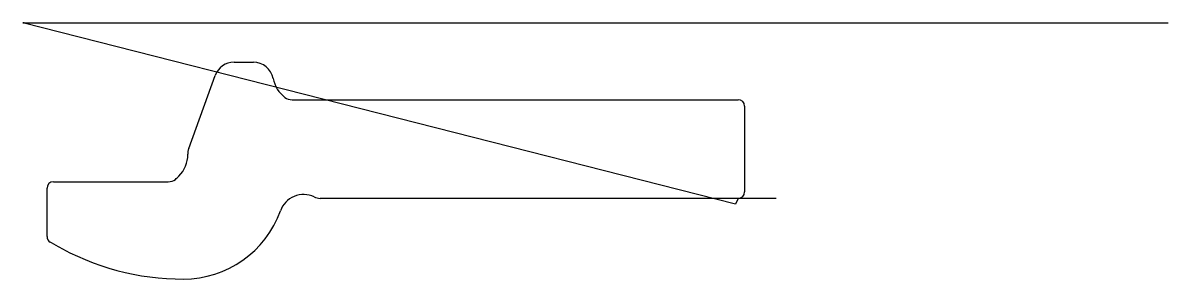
# Model space of a CAD drawing. Header units: metres. Extents: x 0 to 899, y 19 to 220.
import ezdxf

# ---------------------------------------------------------------- set-up
doc = ezdxf.new("R2010")
doc.units = ezdxf.units.M

msp = doc.modelspace()

# ---------------------------------------------------------------- linework, layer by layer
at = {"layer": 'TOOL_0'}
for p, q in [((559.483, 77.943), (-0.001, 220.421)), ((-0.001, 220.421), (0.999, 220.421)), ((0.999, 220.421), (-0.001, 220.421)), ((-0.001, 220.421), (0.999, 220.421)), ((0.999, 220.421), (897.999, 220.421)), ((897.999, 220.421), (898.999, 220.421)), ((165.768, 189.5), (180.958, 189.5)), ((130.142, 121.656), (150.96, 179.115)), ((211.249, 160), (561.499, 160)), ((566.499, 155), (566.499, 87.5)), ((18.999, 52.493), (18.999, 90.501)), ((23.999, 95.501), (114.107, 95.501)), ((561.5, 82.501), (233.327, 82.501)), ((561.499, 82.5), (559.483, 77.943)), ((591.302, 82.501), (561.5, 82.501)), ((25.228, 46.01), (21.499, 48.163))]:
    msp.add_line(p, q, dxfattribs=at)
for centre, radius, start, end in [((165.783, 173.728), 15.772, 90.054491, 160.027757), ((180.958, 173.75), 15.75, 10.806249, 90), ((220.249, 181.25), 24.25, 190.807176, 233.130102), ((211.249, 169.25), 9.25, 233.130102, 270), ((561.499, 155), 5, 0, 90), ((105.249, 117.105), 24.25, 315, 0), ((141.267, 117.763), 11.786, 160.713395, 183.200324), ((103.607, 116.913), 25.308, 309.597156, 317.937231), ((23.999, 90.501), 5, 90, 180), ((114.107, 104.751), 9.25, 270, 307.497972), ((220.25, 66.251), 19.25, 64.157747, 160.427061), ((233.327, 93.251), 10.75, 244.157186, 270), ((561.499, 87.5), 5, 270, 0), ((126.028, 99.751), 80.75, 269.99929, 340.427602), ((23.999, 52.493), 5, 180, 239.999272), ((126.027, 220.598), 201.597, 239.999859, 270)]:
    msp.add_arc(centre, radius, start, end, dxfattribs=at)

doc.saveas('drawing.dxf')
